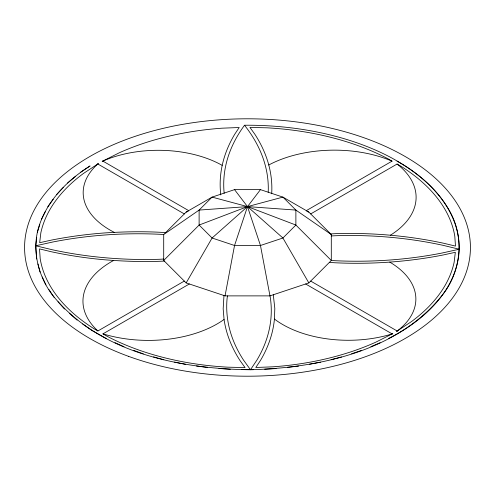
<?xml version="1.0" encoding="UTF-8"?>
<svg xmlns="http://www.w3.org/2000/svg" width="495" height="495" viewBox="0 0 495 495"><rect width="100%" height="100%" fill="white"/><g stroke="black" fill="none" stroke-linecap="round" stroke-linejoin="round"><path stroke-width="0.74" d="M305.65 283.981L392.226 333.964L392.807 333.599L375.829 342.163A208.216 120.211 0 0 1 272.931 366.814L255.804 367.488L260.351 360.638A266.558 153.895 0 0 0 274.44 319.046L274.812 308.422L273.296 294.766M36.71 237.588L35.739 245.774L36.655 259.003M223.969 295.521L223.171 308.843L224.068 319.454A266.558 153.895 0 0 0 240.18 360.799L245.056 367.575L227.91 367.179A208.216 120.211 0 0 1 106.456 335.932L102.96 333.859L189.35 283.981M227.49 295.88L227.106 298.33A262.994 151.835 0 0 0 243.515 360.075L250.482 369.759C320.451 367.804 401.352 350.714 445.327 291.153C460.975 268.432 463.753 237.711 450.747 213.128C437.729 188.471 415.076 170.651 390.963 157.552A211.78 122.271 0 0 0 244.518 125.241A262.994 151.835 0 0 0 224.173 193.291M163.703 259.052L159.464 259.275A262.994 151.835 0 0 1 52.507 249.802L35.739 245.774L52.699 242.024A262.994 151.835 0 0 1 160.071 234.296L163.703 234.543L163.703 260.463L186.157 282.917L225.046 295.88L234.537 245.495L247.5 206.607L260.463 189.635L282.917 197.115L308.843 212.083L331.297 234.537L331.297 260.457L334.929 260.704A262.994 151.835 0 0 0 442.301 252.976L459.261 249.226C459.638 210.158 429.196 178.973 397.046 161.16M37.304 232.57L39.798 224.489M41.333 219.533L45.323 211.662M186.157 282.917L212.083 238.008L247.5 206.607L282.917 197.115L295.88 210.078L331.297 234.537M47.774 206.83L53.225 199.25M56.566 194.603L63.397 187.407M225.046 295.88L269.954 295.88L308.843 282.917L331.297 260.463L295.88 225.046L247.5 206.607L212.083 197.115L186.157 212.083L163.703 234.537L199.12 210.078L212.083 197.115L234.537 189.635L260.463 189.635M163.703 260.463L199.12 225.046L247.5 206.607L295.88 210.078L295.88 225.046L282.917 238.008L260.463 245.495L234.537 245.495L212.083 238.008L199.12 225.046L199.12 210.078L247.5 206.607L282.917 238.008L308.843 282.917M67.592 182.989L75.729 176.263M80.722 172.142L90.078 165.961C66.571 180.663 45.682 202.152 38.047 229.42C32.212 251.856 38.474 275.839 51.882 294.352C98.499 352.811 179.475 368.917 250.482 369.759L256.979 359.97A262.994 151.835 0 0 0 270.369 297.978L260.463 245.495L247.5 206.607L234.537 189.635M164.328 261.088C144.416 262.034 124.455 261.391 104.594 259.782A266.558 153.895 0 0 1 51.257 251.726L39.52 248.911L40.206 258.811A208.216 120.211 0 0 0 94.335 328.934L97.923 330.951L184.313 281.073M306.318 210.635L392.04 161.141L388.544 159.068A208.216 120.211 0 0 0 267.09 127.821L249.944 127.425L254.82 134.201A266.558 153.895 0 0 1 271.687 193.749M310.687 213.927L397.077 164.049L400.665 166.066A208.216 120.211 0 0 1 454.794 236.189L455.48 246.089L443.743 243.274A266.558 153.895 0 0 0 335.344 233.671L330.672 233.912M388.73 338.388C423.268 321.082 457.423 290.373 459.261 249.226L442.493 245.198A262.994 151.835 0 0 0 335.536 235.725L331.297 235.948M370.885 346.673L380.104 342.738M351.586 353.789L361.486 350.46M186.157 212.083L188.075 211.445M331.075 359.667L341.538 356.969M309.579 364.227L320.488 362.198M287.354 367.414L298.578 366.083M264.664 369.202L276.074 368.577M241.77 369.555L253.23 369.654M165.633 232.607C145.53 231.283 125.346 231.604 105.249 232.898A266.558 153.895 0 0 0 51.536 240.081L39.674 242.705L40.844 232.817A208.216 120.211 0 0 1 83.531 173.411L98.369 163.61L97.738 163.944L184.313 213.927M329.367 262.393L334.632 262.752A266.558 153.895 0 0 0 443.464 254.919L455.326 252.295L454.156 262.183A208.216 120.211 0 0 1 411.469 321.589L396.631 331.39L397.262 331.056L310.687 281.073M218.951 368.484L230.324 369.295M196.459 365.991L207.615 367.507M174.568 362.111L185.378 364.314M153.53 356.889L163.864 359.754M306.925 211.445L308.843 212.083M133.601 350.38L143.333 353.869M115.001 342.67L124.022 346.748M106.159 338.456L91.711 330.326L82.665 323.996M188.688 210.635L102.774 161.036L102.193 161.401L119.171 152.837A208.216 120.211 0 0 1 222.069 128.186L239.196 127.512L234.649 134.362A266.558 153.895 0 0 0 220.782 194.925M69.3 313.261L77.109 320.117M58.033 301.752L64.511 309.053M48.98 289.606L54.054 297.272M42.261 276.965L45.868 284.903M37.948 263.983L40.046 272.101M114.413 232.421A91.594 52.878 0 0 1 97.806 163.981M102.842 161.073A91.451 52.798 0 0 1 222.206 165.373M244.518 125.241A262.994 151.835 0 0 1 268.21 192.184M268.773 164.99A96.704 55.836 0 0 1 392.04 161.141M397.077 164.049A96.704 55.836 0 0 1 390.407 235.218M389.751 262.103A91.451 52.798 0 0 1 397.194 331.019M97.923 330.951A96.37 55.638 0 0 1 113.732 260.407M392.158 333.927A92.683 53.51 0 0 1 274.44 319.046M224.068 319.454A96.989 55.997 0 0 1 102.96 333.859M128.391 356.295A222.929 128.706 0 0 0 470.25 252.654A222.929 128.706 0 0 0 143.859 133.551A222.929 128.706 0 0 0 128.391 356.295"/></g></svg>
